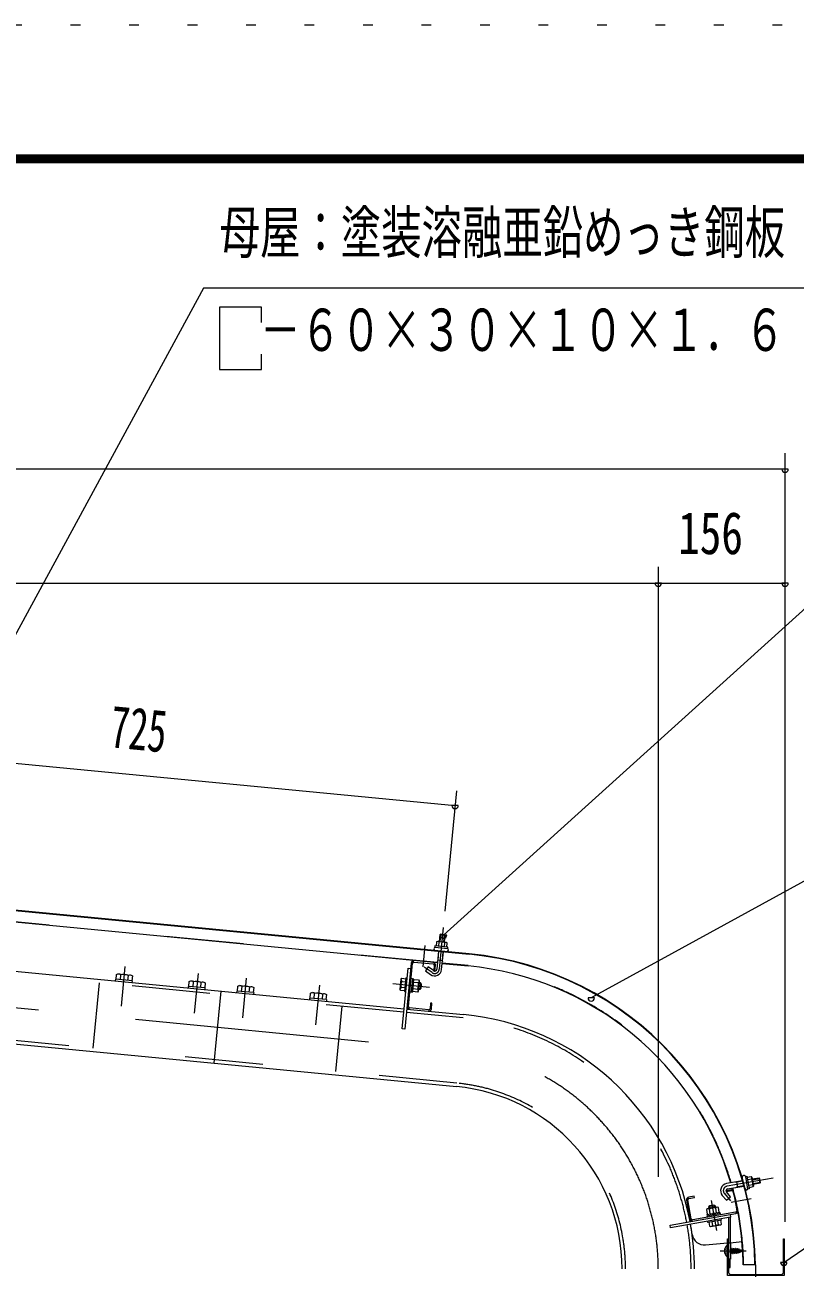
# Model space of a CAD drawing. Units: millimetres, scale not verified. Extents: x -25848 to 25858, y -10500 to 10500.
# Drawn here: x 18697 to 21068, y 6675 to 10500 of the extents above; entities that cross this region are included whole.
import ezdxf
from ezdxf.enums import TextEntityAlignment as Align

# ---------------------------------------------------------------- set-up
doc = ezdxf.new("R2010")
doc.units = ezdxf.units.MM
doc.header["$LTSCALE"] = 60
for name, pattern in [('USER2', [10, 4, -6]), ('USER3', [24, 12, -5, 2, -5]), ('USER4', [3, 0.5, -2.5])]:
    doc.linetypes.add(name, pattern=pattern)
for name, color, linetype, lineweight in [('0-6_2-02BOLD', 7, 'Continuous', 18), ('0-7_2-12HIDDEN', 3, 'USER2', 18), ('0-8_2-22CENTER', 3, 'USER3', 18), ('0-9_2-42THIN', 4, 'Continuous', 18), ('0-A_2-52DIM', 3, 'Continuous', 18), ('0-C_F-F1PAPER', 5, 'Continuous', 18), ('0-D_F-E_J_ADD', 5, 'USER4', 18)]:
    doc.layers.add(name, color=color, linetype=linetype, lineweight=lineweight)
doc.styles.add('ＭＳ ゴシック', font='')
doc.styles.get('ＭＳ ゴシック').set_extended_font_data('MS Gothic')

msp = doc.modelspace()

# ---------------------------------------------------------------- linework, layer by layer
at = {"layer": '0-6_2-02BOLD'}
for p, q in [((20064.99, 7641.83), (16141.38, 8019.63)), ((16182.82, 8014.38), (20064.87, 7640.58)), ((19966.83, 7613.6), (18177.61, 7785.89)), ((19971.15, 7664.92), (19972.38, 7677.67)), ((19988.54, 7676.11), (19987.31, 7663.37)), ((18068.67, 7645.68), (19864.86, 7472.73)), ((19877.57, 7479.54), (19890.41, 7612.92)), ((19894.78, 7616.52), (19953.51, 7610.87)), ((19970.3, 7649.69), (19965.02, 7594.78)), ((19967.72, 7622.85), (19982.65, 7621.41)), ((19979.95, 7593.34), (19985.24, 7648.25)), ((18991.55, 7577.15), (18990.09, 7561.98)), ((19014.52, 7559.63), (19015.98, 7574.8)), ((19876.85, 7597.15), (19884.8, 7596.38)), ((19981.76, 7612.17), (20061.4, 7604.5)), ((19215.54, 7555.58), (19214.08, 7540.41)), ((19238.5, 7538.06), (19239.97, 7553.23)), ((19364.85, 7541.21), (19363.39, 7526.04)), ((19387.82, 7523.69), (19389.28, 7538.86)), ((19867.06, 7537.3), (19855.11, 7538.45)), ((19856.91, 7557.13), (19868.86, 7555.98)), ((19870, 7567.79), (19873.98, 7567.41)), ((19885.92, 7566.26), (19889.91, 7565.88)), ((19892.85, 7544.25), (19887.39, 7539.75)), ((19893.33, 7549.22), (19887.87, 7544.73)), ((19908.19, 7552.19), (19893.75, 7553.58)), ((19894.64, 7562.93), (19909.09, 7561.53)), ((19914.95, 7552.16), (19913.04, 7532.26)), ((19300.47, 7527.07), (19279.12, 7305.35)), ((19401.73, 7522.35), (19401.26, 7517.37)), ((19587.35, 7504.47), (19588.81, 7519.64)), ((19613.24, 7517.29), (19611.78, 7502.12)), ((19625.45, 7516.12), (19623.99, 7500.95)), ((19625.7, 7500.78), (19625.22, 7495.8)), ((19886, 7525.31), (19890.98, 7524.84)), ((19891.95, 7534.91), (19906.39, 7533.52)), ((19872.82, 7471.96), (20047.02, 7455.19)), ((19939.9, 7469.52), (19881.17, 7475.18)), ((20905.69, 6943.65), (20856.9, 6935.05)), ((20859.83, 6918.43), (20910.28, 6927.32)), ((20891.3, 6923.98), (20888.37, 6940.59)), ((20934.25, 6948.36), (20921.64, 6946.13)), ((20924.46, 6930.14), (20937.07, 6932.37)), ((20843.56, 6898.42), (20856.09, 6883.49)), ((20872.97, 6912.56), (20856.23, 6909.61)), ((20877.67, 6908.92), (20887.85, 6851.21)), ((20733.82, 6883.96), (20744.06, 6825.86)), ((20748.01, 6826.55), (20737.76, 6884.66)), ((20806.71, 6841.98), (20804.19, 6856.27)), ((20822.67, 6859.53), (20825.18, 6845.24)), ((20884.61, 6846.58), (20752.64, 6823.31)), ((20811.05, 6817.36), (20813.14, 6805.53)), ((20815.94, 6843.61), (20811.89, 6837.82)), ((20820.87, 6844.48), (20816.82, 6838.69)), ((20831.62, 6808.79), (20829.53, 6820.62)), ((20840.86, 6810.42), (20838.77, 6822.25)), ((20841.22, 6822.68), (20840.53, 6826.62)), ((20863.7, 6752.53), (20863.7, 6830.7)), ((20867.45, 6831.36), (20867.45, 6752.53)), ((20792.21, 6746.21), (20859.45, 6752.26)), ((20867.45, 6752.98), (20904.26, 6756.3)), ((20868.69, 6734.41), (20869.04, 6733.53)), ((20872.05, 6733.53), (20872.65, 6735.03)), ((20873.85, 6735.03), (20876.55, 6720.03)), ((20878.05, 6735.03), (20877.45, 6733.53)), ((20885.54, 6721.53), (20882.84, 6733.53)), ((20888.84, 6735.03), (20888.24, 6733.53)), ((20890.65, 6733.05), (20890.05, 6734.91)), ((20868.69, 6726.98), (20869.95, 6720.03)), ((20869.35, 6721.53), (20868.69, 6724.42)), ((20877.15, 6721.53), (20880.14, 6721.53)), ((20899.05, 6729.69), (20895.97, 6730.92)), ((20896.95, 6722.91), (20898.14, 6723.39)), ((20898.74, 6725.25), (20901.73, 6726.44)), ((20901.95, 6728.53), (20904.45, 6727.53)), ((20904.45, 6727.53), (20902.83, 6726.89)), ((20945.44, 6684.84), (20907.94, 6684.84))]:
    msp.add_line(p, q, dxfattribs=at)
for points in [[(16244.11, 7821.37), (16235.93, 7814.62), (16216.01, 7607.82), (16222.76, 7599.64), (20025.67, 7233.46)], [(19973.12, 7678.86), (19975.23, 7700.79), (19990.16, 7699.35), (19988.05, 7677.43)], [(19990.16, 7699.35), (19989.03, 7700.72), (19976.59, 7701.92), (19975.23, 7700.79)], [(19995.39, 7662.59), (19996.62, 7675.34), (19994.58, 7676.79), (19966.58, 7679.49), (19964.3, 7678.45), (19963.07, 7665.7)], [(19886.43, 7613.31), (19866.83, 7409.75), (19858.87, 7410.52), (19876.84, 7597.15)], [(18977.88, 7563.16), (18979.34, 7578.33), (18983.45, 7580.2), (19024.51, 7576.25), (19028.19, 7573.62), (19026.73, 7558.45)], [(19954.67, 7590.08), (19938.81, 7601.39), (19930.1, 7589.18), (19945.97, 7577.86)], [(19957.11, 7606.5), (19955.48, 7589.58), (19959.46, 7589.19), (19961.09, 7606.11)], [(19027.96, 7553.31), (19028.44, 7558.29), (18976.18, 7563.32), (18975.7, 7558.35)], [(19251.95, 7531.75), (19252.42, 7536.72), (19200.16, 7541.75), (19199.68, 7536.78)], [(19201.87, 7541.59), (19203.33, 7556.76), (19207.44, 7558.64), (19248.5, 7554.68), (19252.18, 7552.06), (19250.72, 7536.89)], [(19351.18, 7527.21), (19352.64, 7542.38), (19356.75, 7544.26), (19397.81, 7540.31), (19401.49, 7537.68), (19400.03, 7522.51)], [(19852.77, 7532.28), (19855.79, 7563.64), (19857.8, 7566.47), (19869.76, 7565.32)], [(19870, 7567.79), (19865.92, 7525.49), (19869.9, 7525.11)], [(19889.91, 7565.88), (19885.83, 7523.57), (19881.85, 7523.95)], [(19890.98, 7524.84), (19894.71, 7563.65), (19889.74, 7564.13)], [(19909.09, 7561.53), (19910.53, 7558.36), (19907.51, 7527.01), (19905.49, 7524.18), (19891.05, 7525.57)], [(19908.06, 7532.74), (19913.04, 7532.26), (19917.13, 7535.63), (19918.33, 7548.07), (19914.95, 7552.16), (19909.98, 7552.64)], [(19401.73, 7522.35), (19349.47, 7527.38), (19348.99, 7522.4)], [(19625.7, 7500.78), (19573.44, 7505.81), (19572.96, 7500.83)], [(19575.14, 7505.65), (19576.6, 7520.82), (19580.71, 7522.69), (19621.78, 7518.74), (19625.45, 7516.12)], [(19866.16, 7527.96), (19854.2, 7529.12), (19852.77, 7532.28)], [(19948.25, 7472.73), (19949.87, 7489.65), (19945.89, 7490.03), (19944.26, 7473.12)], [(20920.23, 6954.13), (20932.84, 6956.35), (20934.45, 6954.43), (20939.34, 6926.74), (20938.48, 6924.38), (20925.87, 6922.15)], [(20938.2, 6933.2), (20959.9, 6937.03), (20957.29, 6951.8), (20935.6, 6947.97)], [(20959.9, 6937.03), (20960.92, 6938.47), (20958.74, 6950.79), (20957.29, 6951.8)], [(20741, 6889.29), (20757.74, 6892.24), (20757.05, 6896.18), (20740.31, 6893.23)], [(20856.23, 6909.61), (20855.53, 6913.55), (20872.28, 6916.5)], [(20856.09, 6883.49), (20869.03, 6894.34), (20856.49, 6909.27)], [(20834.43, 6846.87), (20831.91, 6861.16), (20828.64, 6862.35), (20797.61, 6856.88), (20794.95, 6854.64), (20797.47, 6840.35)], [(20802.41, 6862.8), (20805.45, 6867.14), (20817.76, 6869.32), (20822.11, 6866.28)], [(20803.28, 6857.88), (20802.41, 6862.8), (20822.11, 6866.28), (20822.97, 6861.35)], [(20867.44, 6839.49), (20868.84, 6831.61), (20684.35, 6799.08), (20682.97, 6806.96), (20885.3, 6842.64)], [(20838.44, 6838.44), (20837.75, 6842.37), (20795.89, 6834.99), (20796.58, 6831.06)], [(20797.61, 6835.3), (20796.75, 6840.23), (20835.15, 6847), (20836.02, 6842.07)], [(20841.22, 6822.68), (20799.36, 6815.3), (20798.67, 6819.24)], [(20801.81, 6815.73), (20803.9, 6803.9), (20807.17, 6802.71), (20838.18, 6808.19), (20840.86, 6810.42)], [(20859.45, 6709.83), (20858.4, 6709.83), (20858.4, 6745.23), (20859.45, 6745.23)], [(20862.44, 6752.53), (20868.69, 6752.53), (20868.69, 6702.53), (20862.44, 6702.53)], [(20868.69, 6733.64), (20871.15, 6720.03), (20871.75, 6721.53)], [(20880.75, 6720.03), (20880.14, 6721.53), (20877.45, 6733.53), (20874.45, 6733.53), (20873.85, 6735.03), (20872.65, 6735.03), (20875.35, 6720.03), (20874.75, 6721.53), (20871.75, 6721.53), (20869.04, 6733.53), (20872.05, 6733.53), (20874.75, 6721.53)], [(20875.35, 6720.03), (20876.55, 6720.03), (20877.15, 6721.53), (20874.45, 6733.53)], [(20893.35, 6723.09), (20892.74, 6721.24), (20891.54, 6720.76), (20890.94, 6722.13), (20889.44, 6721.53), (20887.95, 6721.53), (20887.35, 6720.03), (20886.14, 6720.03), (20885.54, 6721.53), (20882.55, 6721.53), (20881.95, 6720.03), (20880.75, 6720.03), (20878.05, 6735.03), (20879.25, 6735.03), (20881.95, 6720.03)], [(20882.55, 6721.53), (20879.85, 6733.53), (20879.25, 6735.03)], [(20879.85, 6733.53), (20882.84, 6733.53), (20883.44, 6735.03), (20886.14, 6720.03)], [(20887.35, 6720.03), (20884.65, 6735.03), (20883.44, 6735.03)], [(20884.65, 6735.03), (20885.25, 6733.53), (20887.95, 6721.53)], [(20885.25, 6733.53), (20888.24, 6733.53), (20890.94, 6722.13)], [(20891.54, 6720.76), (20888.84, 6735.03), (20890.05, 6734.91), (20892.74, 6721.24)], [(20893.64, 6731.85), (20890.65, 6733.05), (20893.35, 6723.09), (20896.35, 6724.29)], [(20896.04, 6730.89), (20898.74, 6725.25), (20898.14, 6723.39), (20895.44, 6732.75), (20894.24, 6733.22), (20893.64, 6731.85), (20896.35, 6724.29), (20896.95, 6722.91), (20894.24, 6733.22)], [(20863.7, 6702.53), (20863.7, 6676.98), (20867.45, 6676.98), (20867.45, 6702.53)], [(20871.15, 6720.03), (20869.95, 6720.03), (20869.35, 6721.53), (20868.69, 6721.53)], [(20901.75, 6726.45), (20899.05, 6729.69), (20899.65, 6731.07), (20900.85, 6730.59), (20903.55, 6725.55), (20902.35, 6725.07), (20899.65, 6731.07)]]:
    msp.add_lwpolyline(points, dxfattribs=at)
for points in [[(19998.75, 7658.25), (19999.14, 7662.23), (19959.32, 7666.06), (19958.94, 7662.08)], [(20926.52, 6918.44), (20922.58, 6917.75), (20915.64, 6957.14), (20919.58, 6957.84)], [(20862.44, 6765.03), (20862.44, 6660.53), (20867.45, 6655.53), (21026.45, 6655.53), (21031.45, 6660.53), (21031.45, 6765.03), (21034.45, 6765.03), (21034.45, 6652.53), (20859.45, 6652.53), (20859.45, 6765.03)]]:
    msp.add_lwpolyline(points, close=True, dxfattribs=at)
for centre, radius, start, end in [((19960.95, 7656.87), 5, 84.4998, 264.4998), ((19967.77, 7672.16), 7.19, 50.11574, 110.11574), ((19978, 7651.4), 26.87, 66.91203, 102.08795), ((19992.01, 7669.82), 7.19, 58.88425, 118.88425), ((19995.79, 7653.51), 5, 264.50061, 84.50061), ((19894.4, 7612.54), 8, 84.4973, 174.4973), ((19894.4, 7612.54), 4, 84.4973, 174.4973), ((19953.13, 7606.88), 8, 354.50143, 84.50122), ((19971.65, 6672.43), 972.62, 0.73094, 84.50003), ((19971.65, 6672.43), 973.88, 0.73001, 84.5), ((18984.76, 7570.57), 9.46, 44.06885, 84.5), ((19000.68, 7543.93), 34.45, 63.6357, 105.3643), ((19021.39, 7567.04), 9.46, 84.5, 124.92831), ((19958.49, 7595.41), 21.56, 234.5, 354.5), ((19953.13, 7606.88), 4, 354.5092, 84.50122), ((19958.49, 7595.41), 6.57, 234.5, 354.5), ((19971.65, 6672.43), 936.38, 16.43245, 84.5), ((19208.75, 7549), 9.46, 44.06885, 84.5), ((19224.67, 7522.37), 34.45, 63.6357, 105.3643), ((19245.38, 7545.47), 9.46, 84.5, 124.92831), ((19358.06, 7534.63), 9.46, 44.06885, 84.5), ((19373.98, 7507.99), 34.45, 63.6357, 105.3643), ((19394.69, 7531.1), 9.46, 84.5, 124.92831), ((19860.08, 7533.26), 7.19, 133.77223, 174.49905), ((19880.3, 7545.45), 26.15, 153.47365, 195.52446), ((19862.78, 7561.28), 7.19, 174.49905, 215.22588), ((19882.99, 7545.19), 26.15, 333.47365, 15.52446), ((19903.21, 7557.39), 7.19, 313.77223, 354.49905), ((19582.02, 7513.06), 9.46, 44.06885, 84.5), ((19597.94, 7486.43), 34.45, 63.6357, 105.3643), ((19618.66, 7509.53), 9.46, 84.5, 124.92831), ((19900.52, 7529.37), 7.19, 354.49905, 35.22588), ((19881.55, 7479.16), 8, 174.4973, 264.48845), ((19881.55, 7479.16), 4, 174.4973, 264.48845), ((19940.28, 7473.5), 8, 264.49953, 354.50208), ((19940.28, 7473.5), 4, 264.49953, 354.5092), ((19971.65, 6672.43), 786.38, 10.65315, 84.50005), ((19971.65, 6672.43), 563.62, 0, 84.50003), ((20860.8, 6912.89), 22.5, 99.99847, 220.00092), ((20910.21, 6953.64), 5.95, 10.01471, 190.01471), ((20927.7, 6951.33), 7.19, 335.62325, 35.62325), ((20910.43, 6935.91), 26.87, 352.41954, 27.59546), ((20931.94, 6927.34), 7.19, 344.39175, 44.39175), ((20741.69, 6885.35), 8, 100.00313, 190.00211), ((20741.69, 6885.35), 4, 100.00652, 190.00652), ((20860.8, 6912.89), 5.62, 100.00249, 220.00249), ((20873.67, 6908.62), 8, 75.34628, 100.00198), ((20873.67, 6908.62), 4, 14.67992, 100.00677), ((19971.65, 6672.43), 936.38, 0.75925, 15.39432), ((20918, 6919.48), 4.21, 190.00774, 10.00774), ((20800.52, 6850.09), 7.19, 59.27591, 100.00273), ((20817.67, 6833.86), 26.15, 78.97455, 121.02536), ((20828.24, 6854.98), 7.19, 100.00273, 140.72955), ((20883.91, 6850.52), 4, 280.00652, 10.00652), ((20883.91, 6850.52), 8, 280.00217, 340.37393), ((20751.95, 6827.24), 8, 190.01096, 280.00211), ((19971.65, 6672.43), 786.38, 0, 10.0701), ((19971.66, 6672.34), 786.38, 7.7531, 10.07008), ((20751.95, 6827.24), 4, 190.01537, 280.00652), ((20788, 6783.48), 37.5, 187.75275, 276.44838), ((20807.57, 6810.08), 7.19, 280.00273, 320.72955), ((20818.14, 6831.2), 26.15, 258.97455, 301.02536), ((20835.29, 6814.97), 7.19, 239.27591, 280.00273), ((20873.25, 6727.53), 23.1, 129.98303, 230.0168), ((20861.7, 6727.53), 11.55, 137.75334, 222.24648)]:
    msp.add_arc(centre, radius, start, end, dxfattribs=at)
at = {"layer": '0-7_2-12HIDDEN'}
for p, q in [((19966.95, 7614.85), (18177.73, 7787.13)), ((19863.85, 7462.27), (18067.66, 7635.23)), ((20061.51, 7605.74), (19981.88, 7613.41)), ((20026.67, 7243.91), (16236.21, 7608.89)), ((18926.19, 7552.56), (18906.85, 7351.74)), ((19672.74, 7480.68), (19653.4, 7279.85)), ((20046.01, 7444.74), (19871.81, 7461.51))]:
    msp.add_line(p, q, dxfattribs=at)
for radius, start, end in [(937.62, 16.42381, 84.5), (775.88, 10.662, 84.50003), (574.12, 0, 84.50003), (937.62, 0.75822, 15.3871), (775.88, 0, 10.07104)]:
    msp.add_arc((19971.65, 6672.43), radius, start, end, dxfattribs=at)
at = {"layer": '0-8_2-22CENTER'}
for p, q in [((16171.22, 7716.49), (20036.34, 7344.33)), ((19984.89, 7722.86), (19972.48, 7594.06)), ((19922.94, 7601.25), (19929.32, 7667.44)), ((18994.64, 7481.17), (19006.38, 7603.11)), ((19230.37, 7581.54), (19218.62, 7459.6)), ((19950.32, 7583.97), (19926.41, 7601.02)), ((19367.93, 7445.23), (19379.68, 7567.17)), ((19603.64, 7545.6), (19591.9, 7423.66)), ((19829.39, 7550.36), (19942.62, 7539.45)), ((21000.44, 6951.79), (20858.36, 6926.73)), ((20850.03, 6903.85), (20868.91, 6881.35)), ((20870.53, 6878.11), (20932.84, 6889.09)), ((20808.97, 6883.19), (20825.39, 6790.04)), ((20837.21, 6727.53), (20917.15, 6727.53)), ((20946.16, 6684.84), (20946.16, 1379.52))]:
    msp.add_line(p, q, dxfattribs=at)
for centre, radius, start, end in [((19958.49, 7595.41), 14.06, 234.5, 354.5), ((19971.65, 6672.43), 675, 0, 84.50003), ((20860.8, 6912.89), 14.06, 100.00238, 219.99998)]:
    msp.add_arc(centre, radius, start, end, dxfattribs=at)
at = {"layer": '0-9_2-42THIN'}
for p, q in [((19976.59, 7701.92), (19974.36, 7678.75)), ((19986.8, 7677.55), (19989.03, 7700.72)), ((19967.27, 7618.2), (19968.97, 7622.73)), ((19968.97, 7622.73), (19971.55, 7649.56)), ((19983.99, 7648.37), (19981.41, 7621.53)), ((19981.41, 7621.53), (19982.2, 7616.77)), ((19917.21, 7549.43), (19909.74, 7550.15)), ((19908.31, 7535.22), (19915.77, 7534.5)), ((20888.64, 6939.09), (20882.78, 6939.6)), ((20906.12, 6942.18), (20888.64, 6939.1)), ((20935.81, 6946.73), (20958.74, 6950.79)), ((20960.91, 6938.47), (20937.98, 6934.43)), ((20804.44, 6865.7), (20805.74, 6858.31)), ((20820.52, 6860.92), (20819.21, 6868.3))]:
    msp.add_line(p, q, dxfattribs=at)
msp.add_lwpolyline([(20885.71, 6922.99), (20891.04, 6925.48), (20909.88, 6928.8)], dxfattribs=at)
at = {"layer": '0-A_2-52DIM'}
for p, q in [((19246.64, 9689.93), (18142.77, 7656.37)), ((21396.65, 9689.93), (19246.64, 9689.93)), ((21036.64, 6817.44), (21036.64, 9182.47)), ((21036.64, 9132.46), (16036.65, 9132.46)), ((21046.64, 9132.46), (21026.64, 9132.46)), ((20646.65, 8832.47), (20646.65, 6955.97)), ((16036.65, 8782.47), (21036.64, 8782.47)), ((20656.65, 8782.47), (20636.65, 8782.47)), ((21046.64, 8782.47), (21026.64, 8782.47)), ((16086.73, 8477.09), (20021.03, 8098.25)), ((20025.37, 8143.3), (19989.68, 7772.64)), ((20031.03, 8098.25), (20011.03, 8098.25)), ((19995.58, 7699.55), (19975.58, 7699.55)), ((20450.35, 7506.15), (20430.35, 7506.15)), ((21042.71, 6692.54), (21022.71, 6692.54))]:
    msp.add_line(p, q, dxfattribs=at)
for points in [[(19296.64, 9631.37), (19296.64, 9439.93), (19425.43, 9439.93), (19425.43, 9486.75)], [(19425.43, 9584.56), (19425.43, 9631.37), (19296.64, 9631.37)], [(19985.58, 7699.55), (21696.64, 9244.93), (23696.64, 9244.93)], [(24296.64, 8194.93), (21696.64, 8194.93), (20440.35, 7506.15)], [(21032.71, 6692.54), (21696.64, 7144.93), (23396.65, 7144.93)]]:
    msp.add_lwpolyline(points, dxfattribs=at)
for centre in [(21036.64, 9132.46), (20646.65, 8782.47), (21036.64, 8782.47), (20021.03, 8098.25), (19985.58, 7699.55), (20440.35, 7506.15), (21032.71, 6692.54)]:
    msp.add_arc(centre, 10, 180, 0, dxfattribs=at)
at = {"layer": '0-C_F-F1PAPER'}
for points in [[(25358.06, -10000), (-3341.94, -10000), (-3341.94, 10100), (25358.06, 10100)], [(25355.55, -9997.5), (25355.55, 10097.5), (-3339.44, 10097.5), (-3339.44, -9997.5)], [(25353.06, -9995), (25353.06, 10095), (-3336.94, 10095), (-3336.94, -9995)], [(25350.56, -9992.5), (-3334.44, -9992.5), (-3334.44, 10092.5), (25350.56, 10092.5)], [(25348.06, -9990), (25348.06, 10090), (-3331.94, 10090), (-3331.94, -9990)], [(25345.56, -9987.5), (-3329.44, -9987.5), (-3329.44, 10087.5), (25345.56, 10087.5)], [(25343.05, -9985), (25343.05, 10085), (-3326.94, 10085), (-3326.94, -9985)], [(25340.56, -9982.5), (-3324.44, -9982.5), (-3324.44, 10082.5), (25340.56, 10082.5)], [(25338.06, -9980), (-3321.94, -9980), (-3321.94, 10080), (25338.06, 10080)], [(25335.56, -9977.5), (-3319.44, -9977.5), (-3319.44, 10077.5), (25335.56, 10077.5)], [(25333.06, -9975), (25333.06, 10075), (-3316.94, 10075), (-3316.94, -9975)]]:
    msp.add_lwpolyline(points, close=True, dxfattribs=at)
at = {"layer": '0-D_F-E_J_ADD'}
msp.add_lwpolyline([(25858.06, -10500), (-3841.94, -10500), (-3841.94, 10500), (25858.06, 10500)], close=True, dxfattribs=at)

# ---------------------------------------------------------------- texts
at = {"layer": '0-A_2-52DIM', "color": 7, "style": 'ＭＳ ゴシック'}
for s, width, p in [('母屋：塗装溶融亜鉛めっき鋼板', 0.7, (19296.64, 9757.7)), ('\u3000－６０×３０×１０×１．６', 0.7, (19296.64, 9457.69)), ('156', 0.75, (20707.75, 8832.46))]:
    msp.add_text(s, height=130.2, dxfattribs=dict(at, width=width)).set_placement(p, align=Align.BOTTOM_LEFT)
at = {"layer": '0-A_2-52DIM', "color": 7, "style": 'ＭＳ ゴシック', "width": 0.65}
msp.add_text('725', height=130.2, rotation=354.501, dxfattribs=at).set_placement((18951.71, 8238.89), align=Align.BOTTOM_LEFT)

doc.saveas('drawing.dxf')
